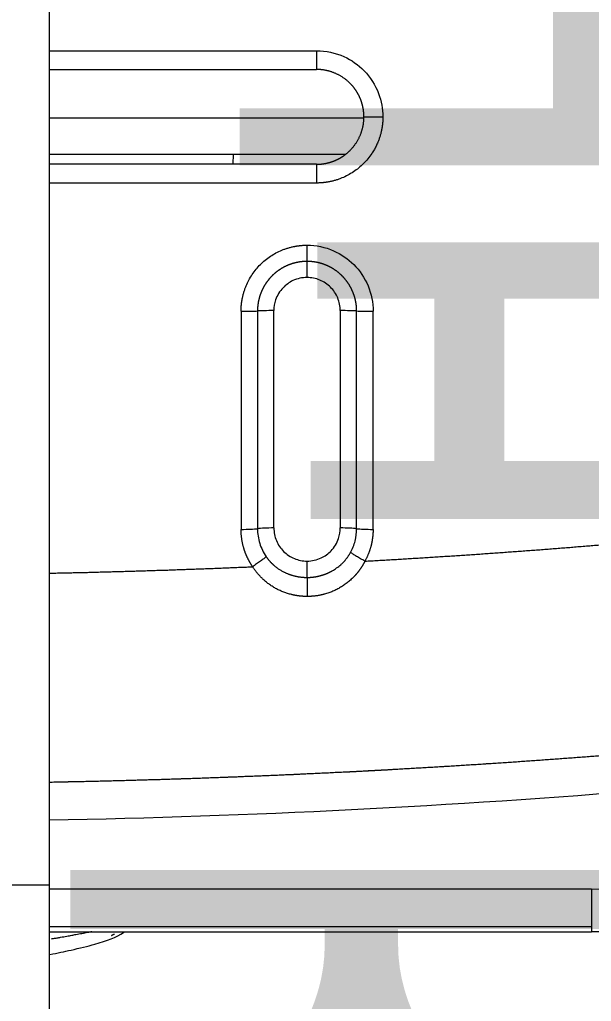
# Model space of a CAD drawing. Header units: millimetres. Extents: x 13235 to 13829, y -4257 to -3417.
# Drawn here: x 13446.45 to 13454.03, y -3526.66 to -3513.66 of the extents above; entities that cross this region are included whole.
import ezdxf

# ---------------------------------------------------------------- set-up
doc = ezdxf.new("R2010")
doc.units = ezdxf.units.MM
doc.header["$LTSCALE"] = 0.1
doc.layers.get('0').update_dxf_attribs({"lineweight": 15})
doc.layers.add('DIM', color=3, linetype='Continuous', lineweight=9)
doc.styles.get("Standard").update_dxf_attribs({"font": 'arial.ttf'})

msp = doc.modelspace()

# ---------------------------------------------------------------- linework, layer by layer
at = {"linetype": 'Continuous', "lineweight": 18, "extrusion": (-1.22465e-16, -1, 0)}
for p, q in [((13446.848, -3525.119), (13446.848, -3500.119)), ((13446.848, -3514.318), (13450.39, -3514.318)), ((13446.848, -3515.44), (13450.772, -3515.44)), ((13446.848, -3515.44), (13450.772, -3515.44)), ((13449.285, -3515.574), (13449.287, -3515.44)), ((13450.39, -3515.574), (13446.848, -3515.574)), ((13449.607, -3517.517), (13449.607, -3520.402)), ((13450.921, -3520.402), (13450.921, -3517.517)), ((13446.848, -3575.119), (13446.848, -3525.119)), ((13446.848, -3525.741), (13454.033, -3525.741))]:
    msp.add_line(p, q, dxfattribs=at)
at = {"linetype": 'Continuous', "lineweight": 13, "extrusion": (-1.22465e-16, -1, 0)}
for p, q in [((13446.848, -3514.07), (13450.39, -3514.07)), ((13450.39, -3514.07), (13450.39, -3514.318)), ((13446.848, -3514.958), (13451.016, -3514.958)), ((13446.848, -3514.958), (13451.016, -3514.958)), ((13450.39, -3515.574), (13450.39, -3515.823)), ((13450.39, -3515.823), (13446.848, -3515.823)), ((13449.824, -3520.393), (13449.824, -3517.513)), ((13450.704, -3517.513), (13450.704, -3520.393)), ((13444.485, -3525.119), (13446.848, -3525.119)), ((13454.033, -3525.177), (13446.848, -3525.177)), ((13454.033, -3525.177), (13454.033, -3525.679)), ((13454.033, -3525.679), (13446.848, -3525.679)), ((13454.033, -3525.679), (13454.033, -3525.741)), ((13446.848, -3525.741), (13454.033, -3525.741)), ((13454.033, -3525.741), (13454.033, -3525.741))]:
    msp.add_line(p, q, dxfattribs=at)
at = {"linetype": 'Continuous', "lineweight": 13, "extrusion": (0, 0, -1)}
for centre, radius, start, end in [((-13454.033, -3519.469), 6.272, 180, 270), ((-13444.485, -3398.178), 125.608, 265.28568, 268.92226), ((-13444.485, -3398.178), 126.11, 265.28566, 268.92653)]:
    msp.add_arc(centre, radius, start, end, dxfattribs=at)
at = {"linetype": 'Continuous', "lineweight": 18}
for radius, end in [(6.272, 0), (5.708, 360)]:
    msp.add_arc((13454.033, -3519.469), radius, 270, end, dxfattribs=at)
for centre, major_axis, ratio, start_param, end_param in [((13449.389, -3517.513), (0.251, 0), 0.034167, 4.712371, 5.759479), ((13451.139, -3517.513), (0.251, 0), 0.034167, 3.665256, 4.712411), ((13449.389, -3520.393), (-0.251, 0), 0.072499, 1.570866, 2.618074), ((13451.139, -3520.393), (-0.251, 0), 0.072499, 0.523519, 1.570727)]:
    msp.add_ellipse(centre, major_axis=major_axis, ratio=ratio, start_param=start_param, end_param=end_param, dxfattribs=at)
at = {"linetype": 'Continuous', "lineweight": 13}
for centre, major_axis, ratio, start_param, end_param in [((13449.391, -3514.946), (0, -75.378), 0.000024, 4.746564, 4.784953), ((13449.824, -3517.522), (-0.251, 0), 0.034167, 4.712389, 5.759511), ((13450.704, -3517.522), (-0.251, 0), 0.034167, 3.665268, 4.712389), ((13451.137, -3514.946), (0, 75.378), 0.000024, 4.639826, 4.67819), ((13449.824, -3520.411), (0.251, 0), 0.0725, 1.570796, 2.617918), ((13450.704, -3520.411), (0.251, 0), 0.0725, 0.523674, 1.570796)]:
    msp.add_ellipse(centre, major_axis=major_axis, ratio=ratio, start_param=start_param, end_param=end_param, dxfattribs=at)
at = {"linetype": 'Continuous', "lineweight": 18}
for points, knots in [([(13450.39, -3514.07), (13450.514, -3514.07), (13450.748, -3514.12), (13451.044, -3514.327), (13451.228, -3514.616), (13451.269, -3514.841), (13451.269, -3514.946)], [0, 0, 0, 0, 0.271132, 0.508504, 0.771161, 1, 1, 1, 1]), ([(13451.018, -3514.946), (13451.018, -3514.944), (13451.018, -3514.94), (13451.018, -3514.934), (13451.017, -3514.927), (13451.017, -3514.921), (13451.017, -3514.914), (13451.016, -3514.908), (13451.016, -3514.901), (13451.016, -3514.894), (13451.015, -3514.888), (13451.014, -3514.881), (13451.013, -3514.874), (13451.013, -3514.867), (13451.012, -3514.859), (13451.011, -3514.852), (13451.009, -3514.845), (13451.008, -3514.838), (13451.007, -3514.83), (13451.005, -3514.823), (13451.004, -3514.815), (13451.002, -3514.808), (13451, -3514.8), (13450.999, -3514.793), (13450.997, -3514.785), (13450.994, -3514.777), (13450.992, -3514.769), (13450.99, -3514.761), (13450.987, -3514.753), (13450.985, -3514.745), (13450.982, -3514.737), (13450.979, -3514.729), (13450.976, -3514.721), (13450.973, -3514.713), (13450.97, -3514.705), (13450.966, -3514.697), (13450.962, -3514.689), (13450.959, -3514.681), (13450.955, -3514.672), (13450.951, -3514.664), (13450.946, -3514.656), (13450.942, -3514.648), (13450.938, -3514.639), (13450.933, -3514.631), (13450.928, -3514.623), (13450.923, -3514.615), (13450.918, -3514.606), (13450.912, -3514.598), (13450.907, -3514.59), (13450.901, -3514.582), (13450.895, -3514.574), (13450.889, -3514.565), (13450.883, -3514.557), (13450.876, -3514.549), (13450.87, -3514.541), (13450.863, -3514.533), (13450.856, -3514.525), (13450.849, -3514.518), (13450.841, -3514.51), (13450.831, -3514.5), (13450.819, -3514.488), (13450.805, -3514.475), (13450.79, -3514.462), (13450.775, -3514.45), (13450.759, -3514.439), (13450.744, -3514.428), (13450.729, -3514.418), (13450.713, -3514.408), (13450.698, -3514.399), (13450.682, -3514.391), (13450.667, -3514.383), (13450.652, -3514.375), (13450.636, -3514.369), (13450.621, -3514.362), (13450.606, -3514.357), (13450.591, -3514.351), (13450.576, -3514.346), (13450.561, -3514.342), (13450.547, -3514.338), (13450.532, -3514.335), (13450.518, -3514.331), (13450.504, -3514.329), (13450.491, -3514.326), (13450.477, -3514.324), (13450.464, -3514.323), (13450.451, -3514.321), (13450.438, -3514.32), (13450.426, -3514.319), (13450.413, -3514.319), (13450.401, -3514.318), (13450.393, -3514.318), (13450.39, -3514.318)], [0, 0, 0, 0, 0.006299, 0.01268, 0.019141, 0.025685, 0.03231, 0.039016, 0.045804, 0.052674, 0.059625, 0.066657, 0.073771, 0.080966, 0.088243, 0.095602, 0.103042, 0.110563, 0.118166, 0.12585, 0.133616, 0.141463, 0.149392, 0.157402, 0.165494, 0.173667, 0.181922, 0.190259, 0.198676, 0.207176, 0.215756, 0.224419, 0.233162, 0.241988, 0.250894, 0.259883, 0.268952, 0.278104, 0.287336, 0.296651, 0.306046, 0.315523, 0.325082, 0.334722, 0.344444, 0.354247, 0.364132, 0.374098, 0.384146, 0.394275, 0.404486, 0.414778, 0.425151, 0.435606, 0.446143, 0.456761, 0.467461, 0.478242, 0.489105, 0.500049, 0.52046, 0.540586, 0.560427, 0.579982, 0.599251, 0.618234, 0.636932, 0.655345, 0.673472, 0.691313, 0.708868, 0.726138, 0.743122, 0.759821, 0.776234, 0.792362, 0.808203, 0.82376, 0.83903, 0.854015, 0.868715, 0.883128, 0.897257, 0.911099, 0.924656, 0.937927, 0.950913, 0.963613, 0.976028, 0.988157, 1, 1, 1, 1]), ([(13450.39, -3515.574), (13450.392, -3515.574), (13450.396, -3515.574), (13450.402, -3515.574), (13450.408, -3515.574), (13450.415, -3515.574), (13450.421, -3515.574), (13450.428, -3515.573), (13450.435, -3515.573), (13450.441, -3515.572), (13450.448, -3515.572), (13450.455, -3515.571), (13450.462, -3515.57), (13450.469, -3515.569), (13450.476, -3515.568), (13450.484, -3515.567), (13450.491, -3515.566), (13450.498, -3515.565), (13450.505, -3515.564), (13450.513, -3515.562), (13450.52, -3515.561), (13450.528, -3515.559), (13450.536, -3515.557), (13450.543, -3515.555), (13450.551, -3515.553), (13450.559, -3515.551), (13450.567, -3515.549), (13450.574, -3515.547), (13450.582, -3515.544), (13450.59, -3515.541), (13450.598, -3515.539), (13450.606, -3515.536), (13450.614, -3515.533), (13450.623, -3515.53), (13450.631, -3515.526), (13450.639, -3515.523), (13450.647, -3515.519), (13450.655, -3515.515), (13450.663, -3515.512), (13450.672, -3515.508), (13450.68, -3515.503), (13450.688, -3515.499), (13450.696, -3515.494), (13450.705, -3515.49), (13450.713, -3515.485), (13450.721, -3515.48), (13450.73, -3515.475), (13450.738, -3515.469), (13450.746, -3515.464), (13450.754, -3515.458), (13450.762, -3515.452), (13450.77, -3515.446), (13450.778, -3515.44), (13450.787, -3515.433), (13450.795, -3515.426), (13450.802, -3515.42), (13450.81, -3515.413), (13450.818, -3515.405), (13450.826, -3515.398), (13450.836, -3515.388), (13450.848, -3515.376), (13450.861, -3515.361), (13450.874, -3515.347), (13450.886, -3515.331), (13450.897, -3515.316), (13450.908, -3515.301), (13450.918, -3515.286), (13450.928, -3515.27), (13450.937, -3515.255), (13450.945, -3515.239), (13450.953, -3515.224), (13450.96, -3515.208), (13450.967, -3515.193), (13450.973, -3515.178), (13450.979, -3515.163), (13450.985, -3515.148), (13450.989, -3515.133), (13450.994, -3515.118), (13450.998, -3515.104), (13451.001, -3515.089), (13451.004, -3515.075), (13451.007, -3515.061), (13451.01, -3515.047), (13451.012, -3515.034), (13451.013, -3515.021), (13451.015, -3515.008), (13451.016, -3514.995), (13451.017, -3514.982), (13451.017, -3514.97), (13451.018, -3514.958), (13451.018, -3514.95), (13451.018, -3514.946)], [0, 0, 0, 0, 0.006297, 0.012675, 0.019135, 0.025677, 0.0323, 0.039004, 0.04579, 0.052658, 0.059607, 0.066637, 0.073749, 0.080943, 0.088218, 0.095575, 0.103013, 0.110532, 0.118134, 0.125816, 0.133581, 0.141426, 0.149354, 0.157362, 0.165453, 0.173625, 0.181878, 0.190213, 0.198629, 0.207127, 0.215707, 0.224368, 0.23311, 0.241934, 0.25084, 0.259827, 0.268896, 0.278046, 0.287277, 0.296591, 0.305985, 0.315462, 0.325019, 0.334659, 0.344379, 0.354182, 0.364066, 0.374031, 0.384078, 0.394206, 0.404416, 0.414708, 0.425081, 0.435535, 0.446072, 0.456689, 0.467388, 0.478169, 0.489031, 0.499975, 0.52039, 0.54052, 0.560364, 0.579923, 0.599195, 0.618182, 0.636884, 0.655299, 0.673429, 0.691273, 0.708832, 0.726104, 0.743091, 0.759793, 0.776208, 0.792338, 0.808182, 0.82374, 0.839013, 0.854, 0.868701, 0.883117, 0.897247, 0.911091, 0.924649, 0.937922, 0.950909, 0.96361, 0.976026, 0.988156, 1, 1, 1, 1]), ([(13450.264, -3516.646), (13450.384, -3516.646), (13450.613, -3516.694), (13450.901, -3516.891), (13451.093, -3517.177), (13451.139, -3517.407), (13451.139, -3517.522)], [0, 0, 0, 0, 0.263094, 0.49978, 0.749098, 1, 1, 1, 1]), ([(13450.264, -3517.075), (13450.2, -3517.075), (13450.081, -3517.101), (13449.93, -3517.209), (13449.842, -3517.354), (13449.824, -3517.465), (13449.824, -3517.513)], [0, 0, 0, 0, 0.278901, 0.515475, 0.792285, 1, 1, 1, 1]), ([(13450.704, -3517.513), (13450.704, -3517.456), (13450.681, -3517.341), (13450.583, -3517.195), (13450.437, -3517.098), (13450.321, -3517.075), (13450.264, -3517.075)], [0, 0, 0, 0, 0.250188, 0.500268, 0.750184, 1, 1, 1, 1]), ([(13449.824, -3520.393), (13449.824, -3520.45), (13449.847, -3520.565), (13449.945, -3520.711), (13450.091, -3520.808), (13450.206, -3520.831), (13450.264, -3520.831)], [0, 0, 0, 0, 0.250256, 0.500366, 0.750264, 1, 1, 1, 1]), ([(13450.264, -3520.831), (13450.328, -3520.831), (13450.447, -3520.805), (13450.598, -3520.696), (13450.685, -3520.551), (13450.704, -3520.44), (13450.704, -3520.393)], [0, 0, 0, 0, 0.278949, 0.51556, 0.792307, 1, 1, 1, 1]), ([(13450.264, -3521.048), (13450.264, -3521.062), (13450.264, -3521.095), (13450.265, -3521.16), (13450.265, -3521.232), (13450.266, -3521.279), (13450.266, -3521.3)], [0, 0, 0, 0, 0.250005, 0.50001, 0.750015, 1, 1, 1, 1]), ([(13446.856, -3526.043), (13446.954, -3526.024), (13447.167, -3525.979), (13447.524, -3525.893), (13447.751, -3525.809), (13447.841, -3525.746), (13447.846, -3525.742)], [0, 0, 0, 0, 0.221322, 0.508081, 0.969359, 1, 1, 1, 1]), ([(13447.67, -3525.793), (13447.671, -3525.793), (13447.671, -3525.792), (13447.673, -3525.791), (13447.675, -3525.789), (13447.677, -3525.788), (13447.679, -3525.787), (13447.68, -3525.786), (13447.682, -3525.784), (13447.684, -3525.783), (13447.686, -3525.782), (13447.688, -3525.781), (13447.689, -3525.78), (13447.691, -3525.779), (13447.693, -3525.778), (13447.695, -3525.777), (13447.696, -3525.777), (13447.698, -3525.776), (13447.7, -3525.775), (13447.701, -3525.774), (13447.703, -3525.774), (13447.704, -3525.773), (13447.706, -3525.773), (13447.707, -3525.772), (13447.709, -3525.772), (13447.71, -3525.772), (13447.711, -3525.772), (13447.711, -3525.772)], [0, 0, 0, 0, 0.00838, 0.050672, 0.092962, 0.135253, 0.177542, 0.219831, 0.262119, 0.304407, 0.346694, 0.38898, 0.431266, 0.473551, 0.515835, 0.558119, 0.600402, 0.642685, 0.684967, 0.727248, 0.769529, 0.811809, 0.854088, 0.896367, 0.938645, 0.980923, 1, 1, 1, 1])]:
    msp.add_open_spline(points, degree=3, knots=knots, dxfattribs=at)
at = {"linetype": 'Continuous', "lineweight": 13}
for points, knots in [([(13451.269, -3514.946), (13451.269, -3514.949), (13451.269, -3514.954), (13451.269, -3514.961), (13451.269, -3514.969), (13451.268, -3514.976), (13451.268, -3514.984), (13451.268, -3514.991), (13451.267, -3514.999), (13451.267, -3515.006), (13451.266, -3515.013), (13451.266, -3515.021), (13451.265, -3515.028), (13451.264, -3515.036), (13451.263, -3515.043), (13451.263, -3515.051), (13451.262, -3515.058), (13451.261, -3515.065), (13451.26, -3515.073), (13451.259, -3515.08), (13451.257, -3515.088), (13451.256, -3515.095), (13451.255, -3515.103), (13451.253, -3515.11), (13451.25, -3515.129), (13451.243, -3515.159), (13451.231, -3515.201), (13451.218, -3515.242), (13451.201, -3515.286), (13451.179, -3515.334), (13451.152, -3515.385), (13451.116, -3515.442), (13451.07, -3515.503), (13451.012, -3515.567), (13450.948, -3515.625), (13450.879, -3515.676), (13450.805, -3515.721), (13450.74, -3515.751), (13450.686, -3515.772), (13450.645, -3515.785), (13450.603, -3515.797), (13450.571, -3515.804), (13450.547, -3515.809), (13450.533, -3515.811), (13450.518, -3515.813), (13450.504, -3515.815), (13450.49, -3515.817), (13450.476, -3515.819), (13450.461, -3515.82), (13450.447, -3515.821), (13450.433, -3515.822), (13450.418, -3515.822), (13450.404, -3515.823), (13450.394, -3515.823), (13450.39, -3515.823)], [0, 0, 0, 0, 0.005419, 0.010836, 0.016251, 0.021666, 0.027079, 0.032492, 0.037905, 0.043318, 0.048732, 0.054147, 0.059564, 0.064982, 0.070403, 0.075827, 0.081254, 0.086685, 0.092119, 0.097558, 0.103002, 0.108451, 0.113905, 0.119366, 0.124832, 0.156136, 0.187332, 0.218498, 0.249708, 0.291254, 0.332821, 0.37459, 0.437093, 0.499513, 0.56187, 0.624528, 0.687127, 0.74962, 0.780837, 0.812053, 0.843344, 0.874787, 0.88526, 0.895717, 0.906161, 0.916594, 0.927018, 0.937438, 0.947855, 0.958272, 0.968692, 0.979119, 0.989554, 1, 1, 1, 1]), ([(13449.389, -3517.522), (13449.389, -3517.519), (13449.389, -3517.514), (13449.389, -3517.507), (13449.389, -3517.499), (13449.39, -3517.492), (13449.39, -3517.484), (13449.39, -3517.477), (13449.391, -3517.469), (13449.391, -3517.462), (13449.392, -3517.455), (13449.392, -3517.447), (13449.393, -3517.44), (13449.394, -3517.432), (13449.394, -3517.425), (13449.395, -3517.417), (13449.396, -3517.41), (13449.397, -3517.402), (13449.398, -3517.395), (13449.399, -3517.388), (13449.401, -3517.38), (13449.402, -3517.373), (13449.403, -3517.365), (13449.405, -3517.358), (13449.408, -3517.339), (13449.415, -3517.309), (13449.427, -3517.267), (13449.44, -3517.226), (13449.461, -3517.173), (13449.491, -3517.108), (13449.536, -3517.034), (13449.587, -3516.965), (13449.645, -3516.901), (13449.708, -3516.844), (13449.777, -3516.792), (13449.851, -3516.748), (13449.916, -3516.717), (13449.969, -3516.697), (13450.01, -3516.684), (13450.051, -3516.672), (13450.084, -3516.665), (13450.108, -3516.66), (13450.122, -3516.658), (13450.136, -3516.656), (13450.15, -3516.654), (13450.164, -3516.652), (13450.178, -3516.65), (13450.193, -3516.649), (13450.207, -3516.648), (13450.221, -3516.647), (13450.235, -3516.647), (13450.25, -3516.646), (13450.259, -3516.646), (13450.264, -3516.646)], [0, 0, 0, 0, 0.005439, 0.010875, 0.01631, 0.021743, 0.027175, 0.032607, 0.038039, 0.04347, 0.048903, 0.054336, 0.059771, 0.065207, 0.070646, 0.076088, 0.081532, 0.08698, 0.092432, 0.097887, 0.103348, 0.108813, 0.114284, 0.11976, 0.125243, 0.156644, 0.18793, 0.219176, 0.250459, 0.312878, 0.375557, 0.438128, 0.500576, 0.56291, 0.625496, 0.687983, 0.750344, 0.781485, 0.81262, 0.843827, 0.875179, 0.88563, 0.896062, 0.906479, 0.916884, 0.927278, 0.937666, 0.948049, 0.958431, 0.968814, 0.979202, 0.989596, 1, 1, 1, 1]), ([(13450.264, -3516.861), (13450.262, -3516.861), (13450.258, -3516.861), (13450.251, -3516.861), (13450.245, -3516.861), (13450.239, -3516.862), (13450.233, -3516.862), (13450.226, -3516.862), (13450.22, -3516.863), (13450.214, -3516.863), (13450.208, -3516.864), (13450.201, -3516.864), (13450.195, -3516.865), (13450.189, -3516.866), (13450.183, -3516.866), (13450.177, -3516.867), (13450.17, -3516.868), (13450.164, -3516.869), (13450.158, -3516.87), (13450.152, -3516.871), (13450.146, -3516.872), (13450.14, -3516.873), (13450.134, -3516.874), (13450.128, -3516.876), (13450.122, -3516.877), (13450.116, -3516.878), (13450.11, -3516.88), (13450.104, -3516.881), (13450.098, -3516.883), (13450.092, -3516.884), (13450.086, -3516.886), (13450.08, -3516.887), (13450.074, -3516.889), (13450.068, -3516.891), (13450.062, -3516.893), (13450.057, -3516.895), (13450.051, -3516.897), (13450.045, -3516.899), (13450.039, -3516.901), (13450.034, -3516.903), (13450.028, -3516.905), (13450.022, -3516.907), (13450.017, -3516.909), (13450.011, -3516.912), (13450.005, -3516.914), (13450, -3516.917), (13449.994, -3516.919), (13449.989, -3516.921), (13449.983, -3516.924), (13449.978, -3516.927), (13449.972, -3516.929), (13449.967, -3516.932), (13449.962, -3516.935), (13449.956, -3516.938), (13449.951, -3516.94), (13449.946, -3516.943), (13449.94, -3516.946), (13449.935, -3516.949), (13449.93, -3516.952), (13449.925, -3516.955), (13449.92, -3516.958), (13449.915, -3516.961), (13449.91, -3516.965), (13449.905, -3516.968), (13449.9, -3516.971), (13449.895, -3516.975), (13449.89, -3516.978), (13449.885, -3516.981), (13449.88, -3516.985), (13449.875, -3516.988), (13449.871, -3516.992), (13449.866, -3516.995), (13449.861, -3516.999), (13449.856, -3517.003), (13449.852, -3517.006), (13449.847, -3517.01), (13449.843, -3517.014), (13449.838, -3517.018), (13449.834, -3517.021), (13449.829, -3517.025), (13449.825, -3517.029), (13449.82, -3517.033), (13449.816, -3517.037), (13449.812, -3517.041), (13449.808, -3517.045), (13449.803, -3517.049), (13449.799, -3517.053), (13449.795, -3517.057), (13449.791, -3517.062), (13449.787, -3517.066), (13449.783, -3517.07), (13449.779, -3517.074), (13449.775, -3517.079), (13449.771, -3517.083), (13449.767, -3517.087), (13449.764, -3517.092), (13449.76, -3517.096), (13449.756, -3517.101), (13449.753, -3517.105), (13449.749, -3517.11), (13449.745, -3517.114), (13449.742, -3517.119), (13449.738, -3517.123), (13449.735, -3517.128), (13449.732, -3517.133), (13449.728, -3517.137), (13449.725, -3517.142), (13449.722, -3517.147), (13449.718, -3517.151), (13449.715, -3517.156), (13449.712, -3517.161), (13449.709, -3517.166), (13449.706, -3517.171), (13449.703, -3517.175), (13449.7, -3517.18), (13449.697, -3517.185), (13449.694, -3517.19), (13449.691, -3517.195), (13449.689, -3517.2), (13449.686, -3517.205), (13449.683, -3517.21), (13449.681, -3517.215), (13449.678, -3517.22), (13449.675, -3517.225), (13449.673, -3517.23), (13449.671, -3517.235), (13449.668, -3517.24), (13449.666, -3517.245), (13449.663, -3517.251), (13449.661, -3517.256), (13449.659, -3517.261), (13449.657, -3517.266), (13449.655, -3517.271), (13449.653, -3517.276), (13449.65, -3517.282), (13449.648, -3517.287), (13449.647, -3517.292), (13449.645, -3517.297), (13449.643, -3517.303), (13449.641, -3517.308), (13449.639, -3517.313), (13449.638, -3517.318), (13449.636, -3517.324), (13449.634, -3517.329), (13449.633, -3517.334), (13449.631, -3517.34), (13449.63, -3517.345), (13449.628, -3517.35), (13449.627, -3517.356), (13449.626, -3517.361), (13449.624, -3517.366), (13449.623, -3517.372), (13449.622, -3517.377), (13449.621, -3517.383), (13449.62, -3517.388), (13449.618, -3517.393), (13449.617, -3517.399), (13449.616, -3517.404), (13449.616, -3517.41), (13449.615, -3517.415), (13449.614, -3517.42), (13449.613, -3517.426), (13449.612, -3517.431), (13449.612, -3517.437), (13449.611, -3517.442), (13449.61, -3517.447), (13449.61, -3517.453), (13449.609, -3517.458), (13449.609, -3517.464), (13449.608, -3517.469), (13449.608, -3517.474), (13449.608, -3517.48), (13449.607, -3517.485), (13449.607, -3517.49), (13449.607, -3517.496), (13449.607, -3517.501), (13449.607, -3517.507), (13449.607, -3517.512), (13449.607, -3517.516), (13449.607, -3517.517)], [0, 0, 0, 0, 0.006093, 0.012182, 0.018265, 0.024343, 0.030417, 0.036485, 0.042549, 0.048607, 0.054661, 0.06071, 0.066754, 0.072793, 0.078827, 0.084856, 0.09088, 0.096899, 0.102914, 0.108923, 0.114928, 0.120927, 0.126922, 0.132911, 0.138896, 0.144875, 0.150849, 0.156819, 0.162783, 0.168743, 0.174697, 0.180646, 0.18659, 0.192529, 0.198463, 0.204392, 0.210315, 0.216234, 0.222147, 0.228055, 0.233959, 0.239857, 0.245749, 0.251637, 0.25752, 0.263398, 0.26927, 0.275138, 0.281, 0.286858, 0.29271, 0.298557, 0.3044, 0.310237, 0.31607, 0.321898, 0.32772, 0.333538, 0.339351, 0.345158, 0.350961, 0.356759, 0.362551, 0.368339, 0.374122, 0.3799, 0.385672, 0.39144, 0.397202, 0.40296, 0.408712, 0.414459, 0.420201, 0.425939, 0.43167, 0.437397, 0.443119, 0.448835, 0.454547, 0.460253, 0.465954, 0.47165, 0.47734, 0.483026, 0.488706, 0.494381, 0.500051, 0.505715, 0.511375, 0.517029, 0.522679, 0.528323, 0.533962, 0.539596, 0.545225, 0.550848, 0.556467, 0.562081, 0.56769, 0.573293, 0.578892, 0.584486, 0.590074, 0.595658, 0.601236, 0.60681, 0.612378, 0.617942, 0.6235, 0.629054, 0.634602, 0.640146, 0.645684, 0.651217, 0.656745, 0.662268, 0.667786, 0.673299, 0.678807, 0.68431, 0.689807, 0.6953, 0.700787, 0.70627, 0.711747, 0.717219, 0.722686, 0.728147, 0.733604, 0.739056, 0.744502, 0.749943, 0.75538, 0.760811, 0.766237, 0.771658, 0.777074, 0.782484, 0.78789, 0.793291, 0.798687, 0.804078, 0.809464, 0.814845, 0.820221, 0.825592, 0.830958, 0.836319, 0.841675, 0.847026, 0.852372, 0.857713, 0.863049, 0.868381, 0.873707, 0.879028, 0.884344, 0.889655, 0.894961, 0.900262, 0.905558, 0.910849, 0.916134, 0.921415, 0.92669, 0.931961, 0.937226, 0.942486, 0.94774, 0.95299, 0.958234, 0.963473, 0.968707, 0.973936, 0.979159, 0.984377, 0.98959, 0.994798, 1, 1, 1, 1]), ([(13450.921, -3517.517), (13450.921, -3517.515), (13450.921, -3517.511), (13450.921, -3517.504), (13450.921, -3517.498), (13450.921, -3517.491), (13450.92, -3517.485), (13450.92, -3517.478), (13450.92, -3517.472), (13450.919, -3517.465), (13450.919, -3517.459), (13450.918, -3517.452), (13450.917, -3517.446), (13450.916, -3517.439), (13450.916, -3517.432), (13450.915, -3517.426), (13450.914, -3517.419), (13450.913, -3517.413), (13450.912, -3517.406), (13450.91, -3517.4), (13450.909, -3517.393), (13450.908, -3517.387), (13450.907, -3517.38), (13450.905, -3517.374), (13450.904, -3517.367), (13450.902, -3517.361), (13450.9, -3517.354), (13450.899, -3517.348), (13450.897, -3517.341), (13450.895, -3517.335), (13450.893, -3517.328), (13450.891, -3517.322), (13450.889, -3517.315), (13450.887, -3517.309), (13450.885, -3517.303), (13450.883, -3517.296), (13450.88, -3517.29), (13450.878, -3517.284), (13450.876, -3517.277), (13450.873, -3517.271), (13450.87, -3517.265), (13450.868, -3517.258), (13450.865, -3517.252), (13450.862, -3517.246), (13450.859, -3517.24), (13450.856, -3517.234), (13450.853, -3517.227), (13450.85, -3517.221), (13450.847, -3517.215), (13450.844, -3517.209), (13450.841, -3517.203), (13450.837, -3517.197), (13450.834, -3517.191), (13450.831, -3517.185), (13450.827, -3517.179), (13450.823, -3517.173), (13450.82, -3517.167), (13450.816, -3517.162), (13450.812, -3517.156), (13450.808, -3517.15), (13450.804, -3517.144), (13450.8, -3517.138), (13450.796, -3517.133), (13450.792, -3517.127), (13450.788, -3517.122), (13450.784, -3517.116), (13450.78, -3517.111), (13450.775, -3517.105), (13450.771, -3517.1), (13450.766, -3517.094), (13450.762, -3517.089), (13450.757, -3517.084), (13450.752, -3517.078), (13450.748, -3517.073), (13450.743, -3517.068), (13450.738, -3517.063), (13450.733, -3517.058), (13450.728, -3517.053), (13450.723, -3517.048), (13450.718, -3517.043), (13450.713, -3517.038), (13450.707, -3517.033), (13450.702, -3517.028), (13450.697, -3517.024), (13450.691, -3517.019), (13450.686, -3517.014), (13450.68, -3517.01), (13450.675, -3517.005), (13450.669, -3517.001), (13450.664, -3516.996), (13450.658, -3516.992), (13450.652, -3516.988), (13450.646, -3516.984), (13450.64, -3516.98), (13450.634, -3516.975), (13450.628, -3516.971), (13450.622, -3516.967), (13450.616, -3516.963), (13450.61, -3516.96), (13450.604, -3516.956), (13450.598, -3516.952), (13450.591, -3516.948), (13450.585, -3516.945), (13450.579, -3516.941), (13450.572, -3516.938), (13450.566, -3516.935), (13450.559, -3516.931), (13450.553, -3516.928), (13450.546, -3516.925), (13450.539, -3516.922), (13450.533, -3516.919), (13450.526, -3516.916), (13450.519, -3516.913), (13450.512, -3516.91), (13450.506, -3516.907), (13450.499, -3516.905), (13450.492, -3516.902), (13450.485, -3516.899), (13450.478, -3516.897), (13450.471, -3516.895), (13450.464, -3516.892), (13450.457, -3516.89), (13450.45, -3516.888), (13450.442, -3516.886), (13450.435, -3516.884), (13450.428, -3516.882), (13450.421, -3516.88), (13450.414, -3516.878), (13450.406, -3516.877), (13450.399, -3516.875), (13450.392, -3516.874), (13450.384, -3516.872), (13450.377, -3516.871), (13450.369, -3516.87), (13450.362, -3516.869), (13450.355, -3516.868), (13450.347, -3516.867), (13450.34, -3516.866), (13450.332, -3516.865), (13450.325, -3516.864), (13450.317, -3516.863), (13450.309, -3516.863), (13450.302, -3516.862), (13450.294, -3516.862), (13450.287, -3516.862), (13450.279, -3516.861), (13450.272, -3516.861), (13450.266, -3516.861), (13450.264, -3516.861)], [0, 0, 0, 0, 0.006307, 0.012622, 0.018945, 0.025275, 0.031613, 0.037958, 0.044311, 0.050672, 0.05704, 0.063416, 0.0698, 0.076191, 0.08259, 0.088996, 0.09541, 0.101831, 0.10826, 0.114697, 0.121141, 0.127592, 0.134051, 0.140517, 0.146991, 0.153472, 0.159961, 0.166457, 0.17296, 0.17947, 0.185988, 0.192514, 0.199046, 0.205586, 0.212133, 0.218688, 0.22525, 0.231819, 0.238396, 0.24498, 0.251571, 0.25817, 0.264776, 0.27139, 0.278011, 0.284639, 0.291276, 0.297919, 0.304571, 0.311229, 0.317896, 0.324569, 0.331251, 0.33794, 0.344636, 0.35134, 0.358052, 0.364771, 0.371497, 0.378231, 0.384972, 0.391721, 0.398477, 0.405241, 0.412012, 0.41879, 0.425576, 0.432369, 0.43917, 0.445978, 0.452793, 0.459616, 0.466446, 0.473283, 0.480128, 0.48698, 0.49384, 0.500707, 0.507581, 0.514463, 0.521353, 0.52825, 0.535155, 0.542067, 0.548987, 0.555915, 0.56285, 0.569792, 0.576743, 0.5837, 0.590666, 0.597639, 0.604619, 0.611607, 0.618602, 0.625605, 0.632616, 0.639633, 0.646659, 0.653691, 0.660731, 0.667779, 0.674834, 0.681896, 0.688966, 0.696043, 0.703127, 0.710219, 0.717318, 0.724424, 0.731538, 0.73866, 0.745788, 0.752925, 0.760069, 0.76722, 0.774379, 0.781545, 0.78872, 0.795901, 0.803091, 0.810288, 0.817492, 0.824704, 0.831924, 0.839151, 0.846385, 0.853628, 0.860877, 0.868134, 0.875399, 0.88267, 0.889949, 0.897236, 0.904529, 0.91183, 0.919139, 0.926454, 0.933777, 0.941106, 0.948443, 0.955787, 0.963138, 0.970496, 0.977862, 0.985234, 0.992613, 1, 1, 1, 1]), ([(13449.543, -3520.906), (13449.541, -3520.904), (13449.539, -3520.9), (13449.534, -3520.894), (13449.53, -3520.887), (13449.526, -3520.881), (13449.522, -3520.874), (13449.518, -3520.868), (13449.514, -3520.862), (13449.51, -3520.855), (13449.506, -3520.849), (13449.503, -3520.842), (13449.499, -3520.836), (13449.495, -3520.829), (13449.492, -3520.822), (13449.488, -3520.816), (13449.485, -3520.809), (13449.482, -3520.802), (13449.478, -3520.796), (13449.475, -3520.789), (13449.472, -3520.782), (13449.469, -3520.775), (13449.465, -3520.769), (13449.462, -3520.762), (13449.459, -3520.755), (13449.457, -3520.748), (13449.454, -3520.741), (13449.451, -3520.734), (13449.448, -3520.727), (13449.445, -3520.72), (13449.443, -3520.713), (13449.44, -3520.706), (13449.438, -3520.699), (13449.435, -3520.692), (13449.433, -3520.685), (13449.431, -3520.677), (13449.428, -3520.668), (13449.424, -3520.656), (13449.42, -3520.642), (13449.416, -3520.628), (13449.413, -3520.614), (13449.41, -3520.599), (13449.406, -3520.585), (13449.404, -3520.571), (13449.401, -3520.556), (13449.399, -3520.542), (13449.397, -3520.528), (13449.395, -3520.513), (13449.393, -3520.499), (13449.392, -3520.484), (13449.391, -3520.47), (13449.39, -3520.455), (13449.389, -3520.44), (13449.389, -3520.426), (13449.389, -3520.416), (13449.389, -3520.411)], [0, 0, 0, 0, 0.014405, 0.028792, 0.04316, 0.057512, 0.071848, 0.086169, 0.100476, 0.114771, 0.129054, 0.143327, 0.15759, 0.171845, 0.186092, 0.200333, 0.214569, 0.228801, 0.24303, 0.257256, 0.271482, 0.285708, 0.299934, 0.314164, 0.328396, 0.342633, 0.356875, 0.371124, 0.38538, 0.399645, 0.413919, 0.428205, 0.442502, 0.456812, 0.471135, 0.485474, 0.499829, 0.527808, 0.555723, 0.583582, 0.611392, 0.639162, 0.666899, 0.69461, 0.722304, 0.749989, 0.777671, 0.80536, 0.833062, 0.860786, 0.888539, 0.91633, 0.944165, 0.972052, 1, 1, 1, 1]), ([(13449.607, -3520.402), (13449.607, -3520.468), (13449.617, -3520.533), (13449.646, -3520.628), (13449.658, -3520.658), (13449.687, -3520.718), (13449.704, -3520.746), (13449.722, -3520.773)], [0, 0, 0, 0, 0.5, 0.5, 0.75, 0.75, 1, 1, 1, 1]), ([(13450.84, -3520.718), (13450.853, -3520.694), (13450.865, -3520.669), (13450.885, -3520.618), (13450.894, -3520.592), (13450.914, -3520.512), (13450.921, -3520.457), (13450.921, -3520.402)], [0, 0, 0, 0, 0.25, 0.25, 0.5, 0.5, 1, 1, 1, 1]), ([(13451.139, -3520.411), (13451.139, -3520.414), (13451.139, -3520.419), (13451.139, -3520.426), (13451.138, -3520.434), (13451.138, -3520.441), (13451.138, -3520.449), (13451.138, -3520.456), (13451.137, -3520.464), (13451.137, -3520.471), (13451.136, -3520.479), (13451.135, -3520.487), (13451.135, -3520.494), (13451.134, -3520.502), (13451.133, -3520.509), (13451.132, -3520.517), (13451.131, -3520.524), (13451.13, -3520.532), (13451.129, -3520.539), (13451.128, -3520.547), (13451.127, -3520.554), (13451.126, -3520.562), (13451.124, -3520.569), (13451.123, -3520.576), (13451.121, -3520.584), (13451.12, -3520.591), (13451.118, -3520.599), (13451.117, -3520.606), (13451.115, -3520.614), (13451.113, -3520.621), (13451.111, -3520.631), (13451.107, -3520.643), (13451.103, -3520.657), (13451.099, -3520.671), (13451.095, -3520.685), (13451.09, -3520.699), (13451.085, -3520.713), (13451.08, -3520.727), (13451.074, -3520.74), (13451.069, -3520.754), (13451.063, -3520.767), (13451.057, -3520.78), (13451.051, -3520.793), (13451.044, -3520.807), (13451.037, -3520.82), (13451.033, -3520.828), (13451.03, -3520.832)], [0, 0, 0, 0, 0.017238, 0.034465, 0.051682, 0.06889, 0.086091, 0.103286, 0.120477, 0.137664, 0.154848, 0.172032, 0.189217, 0.206403, 0.223592, 0.240786, 0.257986, 0.275192, 0.292407, 0.309631, 0.326867, 0.344114, 0.361375, 0.378651, 0.395943, 0.413252, 0.43058, 0.447927, 0.465296, 0.482688, 0.500102, 0.533741, 0.567295, 0.600773, 0.634184, 0.667538, 0.700845, 0.734113, 0.767351, 0.80057, 0.833779, 0.866987, 0.900204, 0.933438, 0.966701, 1, 1, 1, 1]), ([(13451.03, -3520.832), (13451.06, -3520.831), (13451.119, -3520.827), (13451.207, -3520.822), (13451.295, -3520.817), (13451.384, -3520.812), (13451.472, -3520.807), (13451.56, -3520.802), (13451.649, -3520.796), (13451.737, -3520.791), (13451.825, -3520.785), (13451.914, -3520.78), (13452.002, -3520.774), (13452.09, -3520.768), (13452.179, -3520.763), (13452.267, -3520.757), (13452.355, -3520.751), (13452.443, -3520.745), (13452.532, -3520.739), (13452.62, -3520.733), (13452.708, -3520.727), (13452.797, -3520.72), (13452.885, -3520.714), (13452.973, -3520.708), (13453.061, -3520.701), (13453.15, -3520.695), (13453.238, -3520.688), (13453.326, -3520.682), (13453.414, -3520.675), (13453.502, -3520.668), (13453.591, -3520.661), (13453.679, -3520.654), (13453.767, -3520.648), (13453.855, -3520.64), (13453.944, -3520.633), (13454.032, -3520.626), (13454.12, -3520.619), (13454.208, -3520.612), (13454.296, -3520.604), (13454.384, -3520.597), (13454.473, -3520.589), (13454.531, -3520.584), (13454.561, -3520.582)], [0, 0, 0, 0, 0.025001, 0.050002, 0.075003, 0.100004, 0.125004, 0.150004, 0.175004, 0.200004, 0.225004, 0.250003, 0.275003, 0.300002, 0.325001, 0.350001, 0.375, 0.399999, 0.424998, 0.449997, 0.474996, 0.499995, 0.524994, 0.549993, 0.574992, 0.599992, 0.624991, 0.64999, 0.67499, 0.699989, 0.724989, 0.749989, 0.774989, 0.799989, 0.82499, 0.849991, 0.874992, 0.899993, 0.924994, 0.949996, 0.974998, 1, 1, 1, 1]), ([(13450.264, -3521.048), (13450.266, -3521.048), (13450.271, -3521.048), (13450.277, -3521.048), (13450.284, -3521.047), (13450.291, -3521.047), (13450.298, -3521.047), (13450.304, -3521.047), (13450.311, -3521.046), (13450.318, -3521.046), (13450.325, -3521.045), (13450.332, -3521.044), (13450.339, -3521.044), (13450.346, -3521.043), (13450.353, -3521.042), (13450.36, -3521.041), (13450.367, -3521.04), (13450.375, -3521.039), (13450.382, -3521.037), (13450.389, -3521.036), (13450.396, -3521.035), (13450.404, -3521.033), (13450.411, -3521.032), (13450.418, -3521.03), (13450.426, -3521.028), (13450.433, -3521.026), (13450.44, -3521.024), (13450.448, -3521.022), (13450.455, -3521.02), (13450.463, -3521.018), (13450.47, -3521.016), (13450.478, -3521.013), (13450.485, -3521.011), (13450.493, -3521.008), (13450.5, -3521.006), (13450.508, -3521.003), (13450.515, -3521), (13450.523, -3520.997), (13450.53, -3520.994), (13450.538, -3520.99), (13450.545, -3520.987), (13450.553, -3520.984), (13450.56, -3520.98), (13450.568, -3520.976), (13450.575, -3520.972), (13450.583, -3520.969), (13450.59, -3520.964), (13450.605, -3520.956), (13450.628, -3520.943), (13450.656, -3520.923), (13450.684, -3520.902), (13450.711, -3520.88), (13450.731, -3520.861), (13450.745, -3520.846), (13450.754, -3520.837), (13450.763, -3520.827), (13450.771, -3520.818), (13450.779, -3520.808), (13450.787, -3520.798), (13450.794, -3520.788), (13450.802, -3520.778), (13450.809, -3520.768), (13450.815, -3520.758), (13450.822, -3520.748), (13450.828, -3520.738), (13450.834, -3520.728), (13450.838, -3520.721), (13450.84, -3520.718)], [0, 0, 0, 0, 0.00952, 0.019099, 0.028738, 0.038437, 0.048196, 0.058015, 0.067894, 0.077834, 0.087833, 0.097893, 0.108014, 0.118195, 0.128437, 0.138739, 0.149103, 0.159527, 0.170012, 0.180558, 0.191165, 0.201833, 0.212562, 0.223353, 0.234205, 0.245118, 0.256092, 0.267128, 0.278225, 0.289383, 0.300604, 0.311886, 0.323229, 0.334634, 0.346102, 0.357631, 0.369222, 0.380875, 0.39259, 0.404368, 0.416209, 0.428112, 0.440078, 0.452106, 0.464198, 0.476353, 0.488571, 0.500853, 0.550727, 0.600635, 0.650573, 0.700538, 0.750526, 0.769479, 0.788258, 0.806865, 0.825297, 0.843556, 0.861641, 0.879551, 0.897286, 0.914846, 0.93223, 0.949438, 0.966469, 0.983323, 1, 1, 1, 1]), ([(13449.722, -3520.773), (13449.723, -3520.775), (13449.726, -3520.778), (13449.729, -3520.783), (13449.733, -3520.789), (13449.737, -3520.794), (13449.741, -3520.799), (13449.745, -3520.805), (13449.75, -3520.81), (13449.754, -3520.816), (13449.759, -3520.821), (13449.764, -3520.827), (13449.769, -3520.832), (13449.774, -3520.838), (13449.779, -3520.844), (13449.784, -3520.849), (13449.79, -3520.855), (13449.796, -3520.861), (13449.802, -3520.867), (13449.808, -3520.873), (13449.814, -3520.878), (13449.821, -3520.884), (13449.835, -3520.897), (13449.858, -3520.915), (13449.89, -3520.938), (13449.923, -3520.959), (13449.951, -3520.973), (13449.972, -3520.983), (13449.985, -3520.99), (13449.999, -3520.995), (13450.012, -3521.001), (13450.026, -3521.006), (13450.039, -3521.011), (13450.053, -3521.015), (13450.066, -3521.02), (13450.08, -3521.023), (13450.093, -3521.027), (13450.107, -3521.03), (13450.12, -3521.033), (13450.134, -3521.036), (13450.147, -3521.038), (13450.16, -3521.04), (13450.173, -3521.042), (13450.187, -3521.044), (13450.2, -3521.045), (13450.213, -3521.046), (13450.226, -3521.047), (13450.238, -3521.047), (13450.251, -3521.048), (13450.26, -3521.048), (13450.264, -3521.048)], [0, 0, 0, 0, 0.009757, 0.019727, 0.029911, 0.040307, 0.050916, 0.061737, 0.072772, 0.084018, 0.095478, 0.107149, 0.119033, 0.131129, 0.143438, 0.155958, 0.16869, 0.181633, 0.194788, 0.208155, 0.221734, 0.235524, 0.249525, 0.312065, 0.374539, 0.436937, 0.499251, 0.522836, 0.546253, 0.569501, 0.592583, 0.615498, 0.638247, 0.660831, 0.683251, 0.705507, 0.727598, 0.749526, 0.771291, 0.792893, 0.814332, 0.835608, 0.856722, 0.877673, 0.898463, 0.919092, 0.939559, 0.959866, 0.980013, 1, 1, 1, 1]), ([(13451.03, -3520.832), (13451.029, -3520.834), (13451.027, -3520.839), (13451.024, -3520.845), (13451.021, -3520.851), (13451.018, -3520.857), (13451.014, -3520.863), (13451.011, -3520.869), (13451.007, -3520.875), (13451.004, -3520.881), (13451, -3520.887), (13450.997, -3520.893), (13450.993, -3520.899), (13450.99, -3520.904), (13450.986, -3520.91), (13450.982, -3520.916), (13450.978, -3520.922), (13450.974, -3520.928), (13450.971, -3520.933), (13450.967, -3520.939), (13450.963, -3520.945), (13450.959, -3520.95), (13450.954, -3520.956), (13450.95, -3520.961), (13450.946, -3520.967), (13450.942, -3520.972), (13450.938, -3520.978), (13450.933, -3520.983), (13450.929, -3520.989), (13450.924, -3520.994), (13450.92, -3520.999), (13450.915, -3521.005), (13450.911, -3521.01), (13450.906, -3521.015), (13450.902, -3521.02), (13450.897, -3521.025), (13450.88, -3521.043), (13450.85, -3521.073), (13450.806, -3521.112), (13450.758, -3521.147), (13450.709, -3521.179), (13450.658, -3521.207), (13450.605, -3521.232), (13450.551, -3521.253), (13450.509, -3521.266), (13450.48, -3521.273), (13450.466, -3521.277), (13450.452, -3521.28), (13450.438, -3521.283), (13450.424, -3521.286), (13450.409, -3521.288), (13450.395, -3521.291), (13450.381, -3521.293), (13450.367, -3521.294), (13450.352, -3521.296), (13450.338, -3521.297), (13450.323, -3521.298), (13450.309, -3521.299), (13450.295, -3521.3), (13450.28, -3521.3), (13450.27, -3521.3), (13450.266, -3521.3)], [0, 0, 0, 0, 0.007325, 0.014647, 0.021966, 0.029283, 0.036598, 0.043911, 0.051224, 0.058535, 0.065846, 0.073158, 0.08047, 0.087782, 0.095096, 0.102412, 0.10973, 0.11705, 0.124373, 0.1317, 0.13903, 0.146364, 0.153704, 0.161048, 0.168397, 0.175753, 0.183114, 0.190483, 0.197858, 0.205241, 0.212632, 0.220032, 0.22744, 0.234858, 0.242285, 0.249722, 0.25717, 0.320213, 0.382963, 0.44569, 0.508675, 0.570135, 0.631553, 0.693208, 0.755378, 0.770775, 0.786138, 0.801471, 0.816778, 0.832063, 0.847331, 0.862585, 0.877831, 0.893072, 0.908313, 0.923558, 0.938812, 0.954079, 0.969363, 0.984668, 1, 1, 1, 1]), ([(13446.848, -3520.991), (13446.856, -3520.991), (13446.892, -3520.99), (13446.956, -3520.989), (13447.04, -3520.987), (13447.123, -3520.985), (13447.206, -3520.984), (13447.29, -3520.982), (13447.373, -3520.98), (13447.457, -3520.977), (13447.54, -3520.975), (13447.624, -3520.973), (13447.707, -3520.971), (13447.791, -3520.969), (13447.874, -3520.966), (13447.958, -3520.964), (13448.041, -3520.961), (13448.124, -3520.959), (13448.208, -3520.956), (13448.291, -3520.953), (13448.375, -3520.951), (13448.458, -3520.948), (13448.542, -3520.945), (13448.625, -3520.942), (13448.709, -3520.939), (13448.792, -3520.936), (13448.875, -3520.933), (13448.959, -3520.93), (13449.042, -3520.927), (13449.126, -3520.923), (13449.209, -3520.92), (13449.293, -3520.917), (13449.376, -3520.913), (13449.459, -3520.91), (13449.515, -3520.907), (13449.543, -3520.906)], [0, 0, 0, 0, 0.009078, 0.040046, 0.071013, 0.10198, 0.132947, 0.163913, 0.19488, 0.225846, 0.256812, 0.287778, 0.318744, 0.34971, 0.380676, 0.411642, 0.442607, 0.473573, 0.504539, 0.535504, 0.56647, 0.597436, 0.628401, 0.659367, 0.690333, 0.721299, 0.752265, 0.783231, 0.814198, 0.845164, 0.876131, 0.907098, 0.938065, 0.969032, 1, 1, 1, 1]), ([(13450.266, -3521.3), (13450.263, -3521.3), (13450.258, -3521.3), (13450.251, -3521.3), (13450.244, -3521.3), (13450.237, -3521.3), (13450.229, -3521.3), (13450.222, -3521.299), (13450.215, -3521.299), (13450.208, -3521.298), (13450.2, -3521.298), (13450.193, -3521.297), (13450.186, -3521.297), (13450.179, -3521.296), (13450.171, -3521.295), (13450.164, -3521.294), (13450.157, -3521.294), (13450.15, -3521.293), (13450.143, -3521.292), (13450.136, -3521.291), (13450.128, -3521.289), (13450.121, -3521.288), (13450.114, -3521.287), (13450.107, -3521.286), (13450.1, -3521.284), (13450.093, -3521.283), (13450.086, -3521.282), (13450.078, -3521.28), (13450.071, -3521.278), (13450.064, -3521.277), (13450.042, -3521.271), (13450.006, -3521.261), (13449.955, -3521.244), (13449.906, -3521.223), (13449.859, -3521.2), (13449.812, -3521.173), (13449.767, -3521.143), (13449.724, -3521.111), (13449.693, -3521.084), (13449.673, -3521.065), (13449.662, -3521.054), (13449.652, -3521.044), (13449.642, -3521.033), (13449.632, -3521.022), (13449.622, -3521.011), (13449.612, -3521), (13449.603, -3520.989), (13449.594, -3520.978), (13449.585, -3520.966), (13449.576, -3520.954), (13449.567, -3520.943), (13449.559, -3520.931), (13449.551, -3520.918), (13449.545, -3520.91), (13449.543, -3520.906)], [0, 0, 0, 0, 0.008452, 0.016897, 0.025335, 0.033768, 0.042196, 0.05062, 0.059039, 0.067455, 0.075869, 0.08428, 0.09269, 0.101099, 0.109508, 0.117917, 0.126327, 0.134739, 0.143152, 0.151569, 0.159988, 0.168412, 0.17684, 0.185274, 0.193713, 0.202158, 0.21061, 0.21907, 0.227537, 0.236014, 0.244499, 0.306692, 0.368433, 0.429953, 0.491478, 0.55444, 0.61722, 0.680046, 0.743142, 0.760482, 0.777771, 0.795015, 0.812218, 0.829385, 0.846519, 0.863626, 0.880709, 0.897773, 0.914822, 0.931861, 0.948894, 0.965925, 0.982959, 1, 1, 1, 1]), ([(13454.808, -3523.359), (13454.778, -3523.362), (13454.718, -3523.367), (13454.628, -3523.374), (13454.538, -3523.381), (13454.448, -3523.389), (13454.359, -3523.396), (13454.269, -3523.403), (13454.179, -3523.41), (13454.089, -3523.417), (13454, -3523.424), (13453.91, -3523.43), (13453.821, -3523.437), (13453.731, -3523.444), (13453.642, -3523.45), (13453.552, -3523.457), (13453.463, -3523.463), (13453.374, -3523.47), (13453.285, -3523.476), (13453.195, -3523.482), (13453.106, -3523.488), (13453.017, -3523.495), (13452.928, -3523.501), (13452.839, -3523.507), (13452.75, -3523.513), (13452.662, -3523.518), (13452.573, -3523.524), (13452.484, -3523.53), (13452.396, -3523.535), (13452.307, -3523.541), (13452.218, -3523.547), (13452.13, -3523.552), (13452.041, -3523.557), (13451.953, -3523.563), (13451.865, -3523.568), (13451.777, -3523.573), (13451.688, -3523.578), (13451.6, -3523.583), (13451.512, -3523.588), (13451.424, -3523.593), (13451.336, -3523.598), (13451.248, -3523.603), (13451.16, -3523.607), (13451.073, -3523.612), (13450.985, -3523.617), (13450.897, -3523.621), (13450.809, -3523.626), (13450.722, -3523.63), (13450.634, -3523.634), (13450.547, -3523.639), (13450.459, -3523.643), (13450.372, -3523.647), (13450.285, -3523.651), (13450.198, -3523.655), (13450.11, -3523.659), (13450.023, -3523.663), (13449.936, -3523.667), (13449.849, -3523.671), (13449.762, -3523.674), (13449.675, -3523.678), (13449.589, -3523.681), (13449.502, -3523.685), (13449.415, -3523.688), (13449.328, -3523.692), (13449.242, -3523.695), (13449.155, -3523.698), (13449.069, -3523.702), (13448.982, -3523.705), (13448.896, -3523.708), (13448.81, -3523.711), (13448.723, -3523.714), (13448.637, -3523.717), (13448.551, -3523.719), (13448.465, -3523.722), (13448.379, -3523.725), (13448.293, -3523.728), (13448.207, -3523.73), (13448.121, -3523.733), (13448.035, -3523.735), (13447.95, -3523.738), (13447.864, -3523.74), (13447.778, -3523.742), (13447.693, -3523.744), (13447.607, -3523.747), (13447.522, -3523.749), (13447.436, -3523.751), (13447.351, -3523.753), (13447.266, -3523.755), (13447.181, -3523.756), (13447.096, -3523.758), (13447.01, -3523.76), (13446.928, -3523.762), (13446.874, -3523.763), (13446.848, -3523.763)], [0, 0, 0, 0, 0.011338, 0.022669, 0.033993, 0.045308, 0.056617, 0.067917, 0.079211, 0.090496, 0.101774, 0.113045, 0.124308, 0.135564, 0.146812, 0.158052, 0.169286, 0.180511, 0.191729, 0.202939, 0.214142, 0.225338, 0.236526, 0.247706, 0.258879, 0.270044, 0.281202, 0.292352, 0.303495, 0.31463, 0.325758, 0.336878, 0.347991, 0.359096, 0.370193, 0.381283, 0.392366, 0.403441, 0.414508, 0.425568, 0.436621, 0.447666, 0.458703, 0.469733, 0.480755, 0.49177, 0.502778, 0.513777, 0.52477, 0.535754, 0.546731, 0.557701, 0.568663, 0.579618, 0.590565, 0.601505, 0.612437, 0.623361, 0.634278, 0.645188, 0.65609, 0.666984, 0.677871, 0.68875, 0.699622, 0.710487, 0.721343, 0.732193, 0.743034, 0.753869, 0.764695, 0.775515, 0.786326, 0.79713, 0.807927, 0.818716, 0.829498, 0.840272, 0.851038, 0.861797, 0.872549, 0.883293, 0.894029, 0.904758, 0.91548, 0.926193, 0.9369, 0.947599, 0.95829, 0.968974, 0.97965, 0.990319, 1, 1, 1, 1]), ([(13446.874, -3525.836), (13446.884, -3525.834), (13446.91, -3525.83), (13446.951, -3525.823), (13446.997, -3525.815), (13447.038, -3525.808), (13447.077, -3525.801), (13447.112, -3525.795), (13447.144, -3525.789), (13447.173, -3525.783), (13447.205, -3525.777), (13447.24, -3525.771), (13447.28, -3525.763), (13447.318, -3525.756), (13447.355, -3525.749), (13447.385, -3525.743), (13447.403, -3525.739), (13447.409, -3525.738)], [0, 0, 0, 0, 0.048239, 0.131139, 0.209273, 0.2826, 0.35109, 0.41472, 0.473472, 0.527332, 0.576293, 0.654696, 0.732398, 0.809384, 0.885638, 0.961145, 1, 1, 1, 1])]:
    msp.add_open_spline(points, degree=3, knots=knots, dxfattribs=at)
for points, weights in [([(13451.018, -3514.946), (13451.018, -3514.946), (13451.122, -3514.946), (13451.269, -3514.946)], [0.999999999999, 0.804737854125, 0.804737854125, 0.999999999998]), ([(13450.264, -3516.861), (13450.264, -3516.817), (13450.264, -3516.738), (13450.264, -3516.646)], [0.999999999996, 0.9102006662, 0.910200666204, 1.00000000001]), ([(13450.264, -3517.075), (13450.264, -3516.985), (13450.264, -3516.906), (13450.264, -3516.861)], [1.00000000005, 0.873762651475, 0.832007202876, 0.874733654258]), ([(13450.264, -3521.048), (13450.264, -3520.993), (13450.264, -3520.914), (13450.264, -3520.831)], [0.844544725741, 0.822012909055, 0.873831333804, 0.999999999988])]:
    msp.add_rational_spline(points, weights, degree=3, dxfattribs=at)
for points in [[(13451.03, -3520.832), (13451.012, -3520.822), (13450.974, -3520.801), (13450.919, -3520.769), (13450.872, -3520.74), (13450.849, -3520.724), (13450.84, -3520.718)], [(13449.722, -3520.773), (13449.714, -3520.781), (13449.692, -3520.798), (13449.648, -3520.832), (13449.596, -3520.869), (13449.56, -3520.894), (13449.543, -3520.906)]]:
    msp.add_open_spline(points, degree=3, dxfattribs=at)

# ---------------------------------------------------------------- texts
at = {"layer": 'DIM', "insert": (13582.746, -3534.246), "char_height": 8.29406, "attachment_point": 9}
msp.add_mtext('{\\fGulim|b0|i0|c129|p50;제품 설치 높이는 설치 환경을 고려하여 \\P조정 및 설치 하시기 바랍니다}', dxfattribs=at)

doc.saveas('drawing.dxf')
